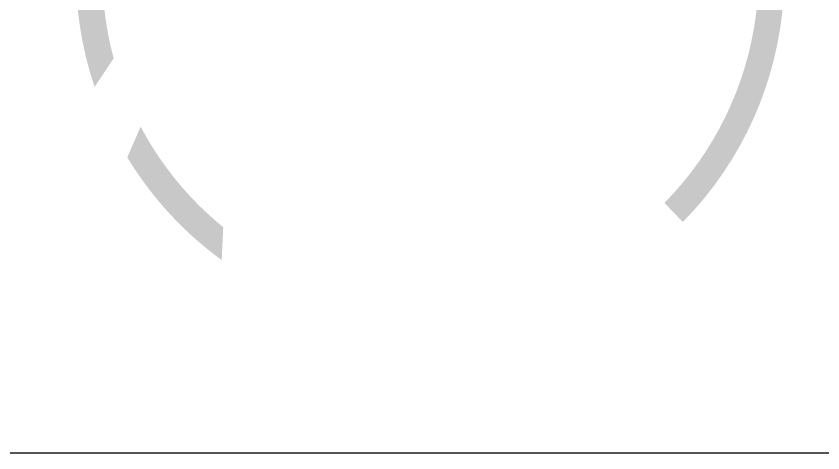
# Model space of a CAD drawing. Header units: inches. Extents: x 19 to 1016051, y 34 to 210034.
# Drawn here: x 286650 to 293526, y 23034 to 26757 of the extents above; entities that cross this region are included whole.
import ezdxf

# ---------------------------------------------------------------- set-up
doc = ezdxf.new("R2010")
doc.units = ezdxf.units.IN
doc.header["$MEASUREMENT"] = 0
doc.layers.add('TEG BORDER', color=7, linetype='Continuous')

# ---------------------------------------------------------------- blocks, each defined once
blk = doc.blocks.new('SINOPEC LOGO')
at = {"layer": 'TEG BORDER'}
h = blk.add_hatch(color=1, dxfattribs=at)
h.dxf.hatch_style = 1
h.paths.add_polyline_path([(-4.999981471664341, -2.390440491002757), (-5.225877736340635, -2.916297026871518, 0.09942252083242185), (-3.617456346369636, -4.666856143174996), (-3.590798113930077, -4.106496755700704, -0.1002378061197198)])
edge = h.paths.add_edge_path()
edge.add_spline(control_points=[(-3.043420478717508, 4.961543482623533), (-3.038178284939477, 4.964891803350881), (-3.03292497782968, 4.968222453242177), (-3.027659593491308, 4.971533899644264)], knot_values=[0.5184465299856891, 0.5184465299856891, 0.5184465299856891, 0.5184465299856891, 0.528849444598355, 0.528849444598355, 0.528849444598355, 0.528849444598355], degree=3, periodic=0)
edge.add_spline(control_points=[(-2.813882442699196, 5.095971345855382), (-2.885141492963157, 5.054492199152911), (-2.957904077270541, 5.015403756512448), (-3.027659593491308, 4.971533899644264)], knot_values=[0.528849444598355, 0.528849444598355, 0.528849444598355, 0.528849444598355, 0.6666666663562258, 0.6666666663562258, 0.6666666663562258, 0.6666666663562258], degree=3, periodic=0)
edge.add_arc((-0.05843057294032405, 0.2308184739580668), 5.593739701314979, 114.35674129967569, 122.02967270281329, ccw=False)
edge.add_spline(control_points=[(-2.384470057525277, 5.317620888077755), (-2.339541203800309, 5.339356974689281), (-2.294427263708258, 5.360659330718214), (-2.248572978909579, 5.380226764416754)], knot_values=[0.1817217700563938, 0.1817217700563938, 0.1817217700563938, 0.1817217700563938, 0.2205863973221678, 0.2205863973221678, 0.2205863973221678, 0.2205863973221678], degree=3, periodic=0)
edge.add_spline(control_points=[(-2.248572978909579, 5.380226764416754), (-2.221129802636142, 5.391937612715537), (-2.193370135780242, 5.402906798527084), (-2.165463526802341, 5.413531640980857)], knot_values=[0.2205863973221678, 0.2205863973221678, 0.2205863973221678, 0.2205863973221678, 0.2438463579640872, 0.2438463579640872, 0.2438463579640872, 0.2438463579640872], degree=3, periodic=0)
edge.add_spline(control_points=[(-2.165463526802341, 5.413531640980857), (-2.150393957673941, 5.419269056012581), (-2.135281540221513, 5.424906060517444), (-2.120152972225014, 5.430505217958341)], knot_values=[0.2438463579640872, 0.2438463579640872, 0.2438463579640872, 0.2438463579640872, 0.2564067369442684, 0.2564067369442684, 0.2564067369442684, 0.2564067369442684], degree=3, periodic=0)
edge.add_arc((-0.05843057294032405, 0.2308184739580597), 5.593739701314978, 104.13884310646361, 111.7307386587618, ccw=False)
edge.add_spline(control_points=[(-1.424827191258373, 5.655104982570656), (-1.37672185991778, 5.668688484097721), (-1.328516048654592, 5.681815930999569), (-1.279783556624807, 5.692552906571954)], knot_values=[0.608101078706737, 0.608101078706737, 0.608101078706737, 0.608101078706737, 0.6510613926924119, 0.6510613926924119, 0.6510613926924119, 0.6510613926924119], degree=3, periodic=0)
edge.add_spline(control_points=[(-1.279783556624807, 5.692552906571954), (-1.244968778109524, 5.70022346513268), (-1.209815431350535, 5.706357350366737), (-1.174570044252505, 5.7120734877888)], knot_values=[0.6510613926924119, 0.6510613926924119, 0.6510613926924119, 0.6510613926924119, 0.6817524940225708, 0.6817524940225708, 0.6817524940225708, 0.6817524940225708], degree=3, periodic=0)
edge.add_arc((-0.05843057294032405, 0.2308184739580668), 5.593739701314978, -44.527036349248874, 101.50969127953931, ccw=False)
edge.add_line((3.929456261784253, -3.691767718784838), (4.24266411405506, -4.018140444245155))
edge.add_arc((-0.06336092234755597, 0.2128541825909736), 6.036817634022282, 315.5035498675119, 558.6201577311238)
edge.add_line((-5.784188192013517, -1.714657814022232), (-5.45875540267798, -1.227404958642872))
edge.add_arc((-0.05843057294032405, 0.2308184739580668), 5.593739701314977, 122.25108016081711, 195.1109173062742, ccw=False)

msp = doc.modelspace()

# ---------------------------------------------------------------- linework, layer by layer
at = {"layer": 'TEG BORDER'}
msp.add_line((244518.8470355509, 23034.14562925191), (294518.8470355509, 23034.14562925191), dxfattribs=at)

# ---------------------------------------------------------------- block references
at = {"xscale": 499.9999999999999, "yscale": 499.9999999999999, "zscale": 499.9999999999999}
msp.add_blockref('SINOPEC LOGO', (290210.6165396303, 27010.97221249548), dxfattribs=at)

doc.saveas('drawing.dxf')
